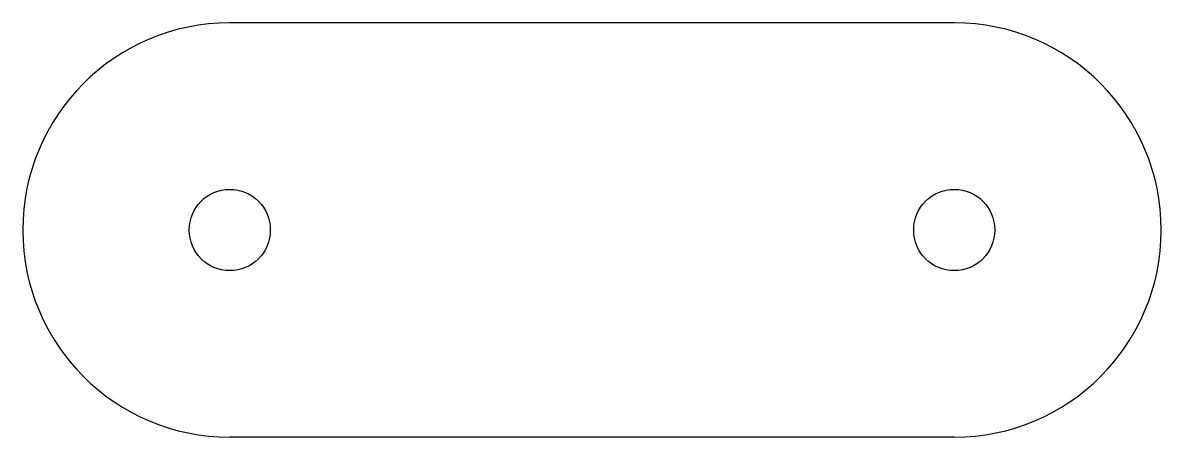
# Model space of a CAD drawing. Header units: inches. Extents: x 4.62 to 7.38, y -10.81 to -9.81.
import ezdxf

# ---------------------------------------------------------------- set-up
doc = ezdxf.new("R2010")
doc.units = ezdxf.units.IN
doc.header["$MEASUREMENT"] = 0

msp = doc.modelspace()

# ---------------------------------------------------------------- linework, layer by layer
at = {"color": 7, "linetype": 'Continuous', "lineweight": 25}
for p, q in [((6.875, -9.8125), (5.125, -9.8125)), ((6.875, -10.8125), (5.125, -10.8125))]:
    msp.add_line(p, q, dxfattribs=at)
for centre in [(5.125, -10.3125), (6.875, -10.3125)]:
    msp.add_circle(centre, 0.098, dxfattribs=at)
for centre, start, end in [((5.125, -10.3125), 90, 270), ((6.875, -10.3125), 270, 90)]:
    msp.add_arc(centre, 0.5, start, end, dxfattribs=at)

doc.saveas('drawing.dxf')
